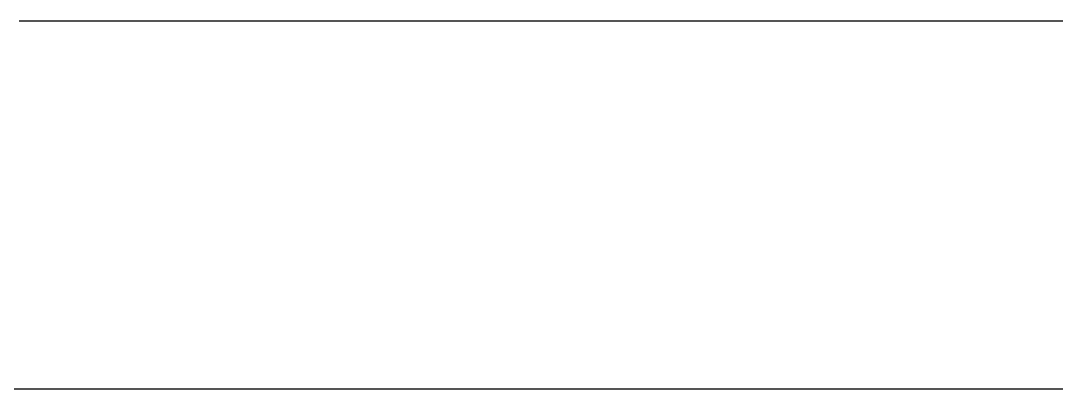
# Model space of a CAD drawing. Extents: x 1 to 47.7, y 0.2 to 33.3.
# Drawn here: x 16.421 to 18.434, y 15.284 to 16 of the extents above; entities that cross this region are included whole.
import ezdxf

# ---------------------------------------------------------------- set-up
doc = ezdxf.new("R2010")
doc.units = 0
doc.header["$MEASUREMENT"] = 0
doc.layers.add('3_1__HORIZONTAL_RACK_MOUNT', color=7, linetype='CONTINUOUS')
doc.layers.add('3_2__HORIZONTAL_PANEL_MOUN', color=7, linetype='CONTINUOUS')

msp = doc.modelspace()

# ---------------------------------------------------------------- linework, layer by layer
at = {"layer": '3_1__HORIZONTAL_RACK_MOUNT'}
msp.add_lwpolyline([(18.4957, 15.2836), (18.4241, 15.2836), (18.3517, 15.2836), (18.2784, 15.2836), (18.2043, 15.2836), (18.1294, 15.2836), (18.0537, 15.2836), (17.9772, 15.2836), (17.8999, 15.2836), (17.8219, 15.2836), (17.7431, 15.2836), (17.6635, 15.2836), (17.5832, 15.2836), (17.5022, 15.2836), (17.4205, 15.2836), (17.3381, 15.2836), (17.255, 15.2836), (17.1713, 15.2836), (17.0869, 15.2836), (17.0018, 15.2836), (16.9161, 15.2836), (16.8298, 15.2836), (16.7429, 15.2836), (16.6554, 15.2836), (16.5673, 15.2836), (16.4786, 15.2836), (16.3894, 15.2836)], dxfattribs=at)
at = {"layer": '3_2__HORIZONTAL_PANEL_MOUN'}
msp.add_lwpolyline([(16.4182, 16), (16.5215, 16), (16.6244, 16), (16.7266, 16), (16.8283, 16), (16.9293, 16), (17.0298, 16), (17.1296, 16), (17.2288, 16), (17.3273, 16), (17.4252, 16), (17.5223, 16), (17.6188, 16), (17.7146, 16), (17.8096, 16), (17.9039, 16), (17.9974, 16), (18.0902, 16), (18.1822, 16), (18.2734, 16), (18.3638, 16), (18.4534, 16)], dxfattribs=at)

doc.saveas('drawing.dxf')
